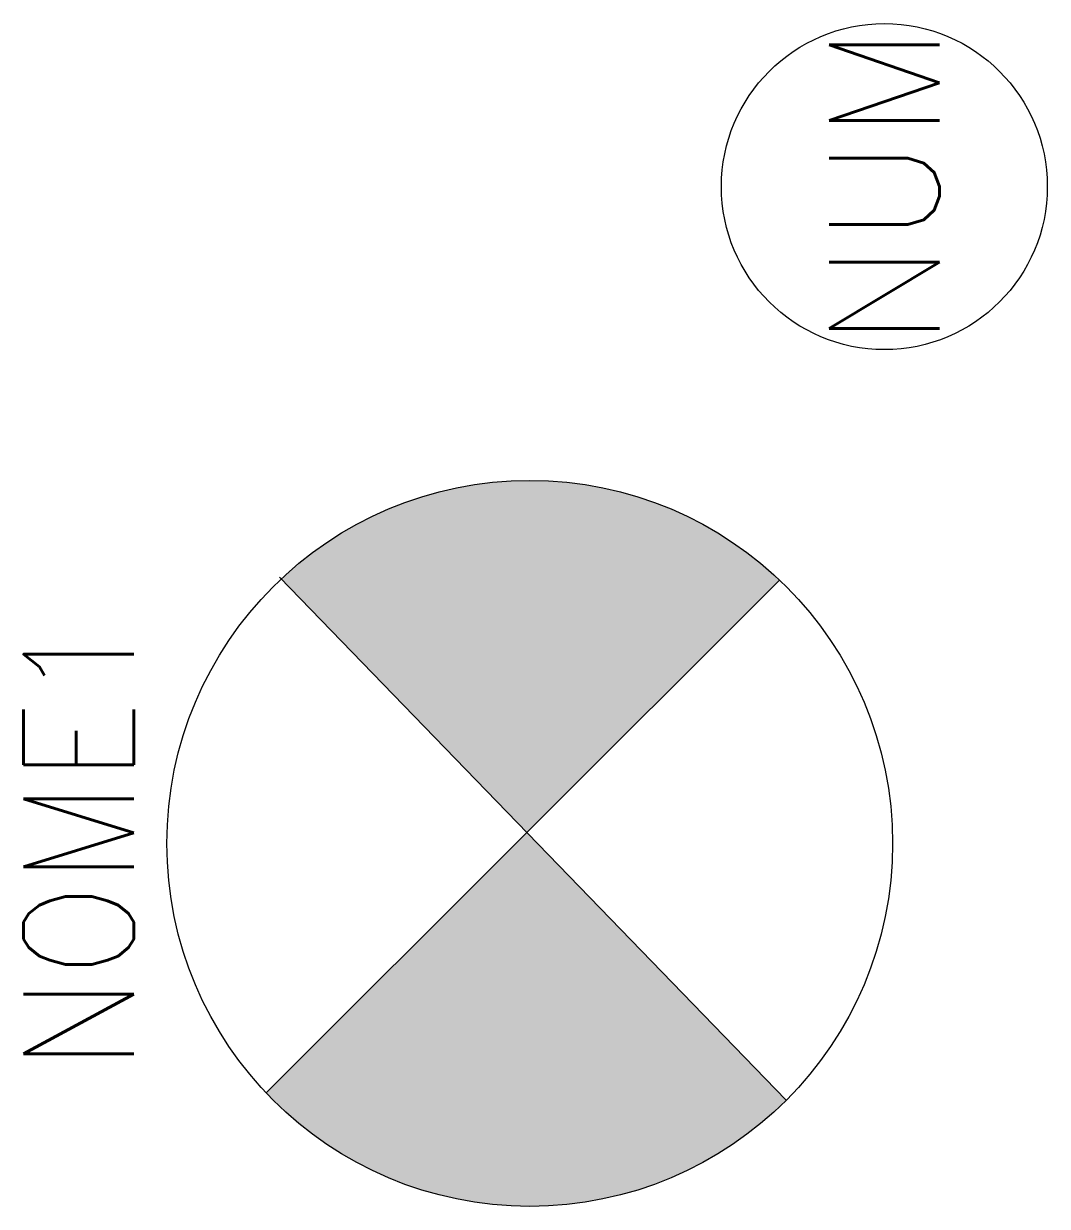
# Model space of a CAD drawing. Header units: millimetres. Extents: x -2.6 to 16, y -6.6 to 14.9.
import ezdxf
from ezdxf.enums import TextEntityAlignment as Align

# ---------------------------------------------------------------- set-up
doc = ezdxf.new("R2010")
doc.units = ezdxf.units.MM
doc.styles.add('Romans', font='romans.shx')

msp = doc.modelspace()

# ---------------------------------------------------------------- hatches: boundary and pattern name
h = msp.add_hatch(color=256)
h.paths.add_polyline_path([(11.122, 4.776, 0.397573), (2.077, 4.801), (6.535, 0.197)])
h.paths.add_polyline_path([(6.535, 0.197), (1.802, -4.527, 0.422082), (11.24, -4.661)])

# ---------------------------------------------------------------- linework, layer by layer
at = {"ltscale": 10}
for p, q in [((1.802, -4.527), (11.122, 4.776)), ((2.046, 4.833), (11.24, -4.661))]:
    msp.add_line(p, q, dxfattribs=at)
msp.add_circle((13.024, 11.918), 2.958, dxfattribs=at)
msp.add_circle((6.587, 0), 6.587)

# ---------------------------------------------------------------- texts
at = {"color": 7, "style": 'Romans', "flags": 4}
msp.add_attdef('NUM', text='NUM', height=2, rotation=90, dxfattribs=at).set_placement((13.024, 11.918), align=Align.MIDDLE_CENTER)
at = {"color": 7, "style": 'Romans', "width": 0.9, "flags": 4}
msp.add_attdef('NOME1', text='NOME1', height=2, rotation=90, dxfattribs=at).set_placement((0, 0), align=Align.BOTTOM_CENTER)

doc.saveas('drawing.dxf')
